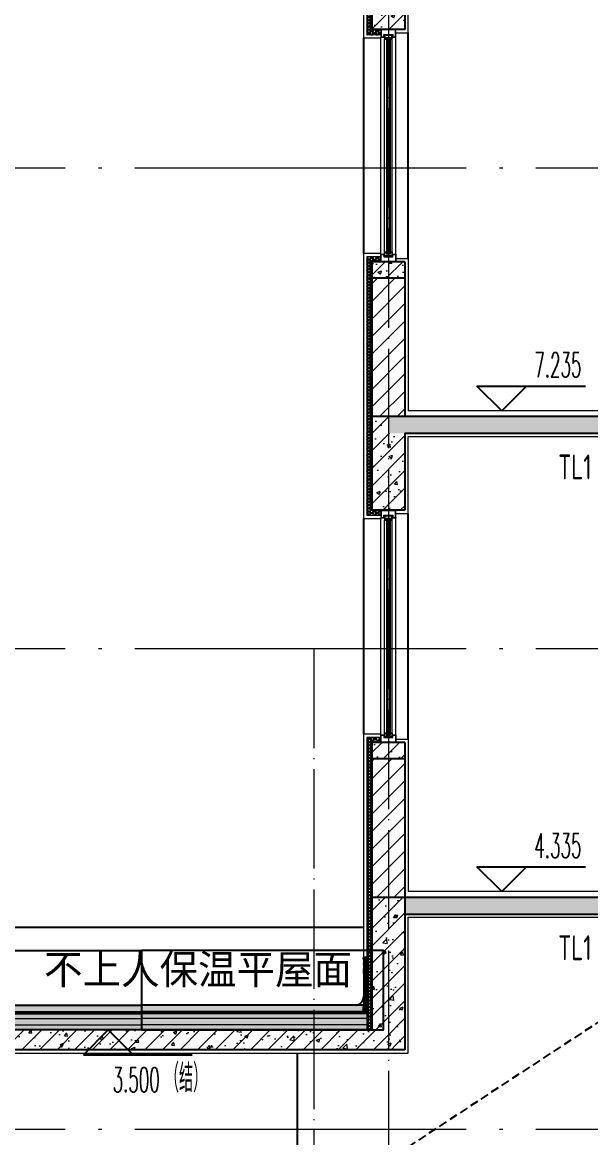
# Model space of a CAD drawing. Extents: x 826826 to 1642106, y -156213 to 399140.
# Drawn here: x 1560501 to 1563931, y 339556 to 346285 of the extents above; entities that cross this region are included whole.
import ezdxf
from ezdxf.enums import TextEntityAlignment as Align
from ezdxf.xclip import XClip

# ---------------------------------------------------------------- set-up
doc = ezdxf.new("R2010")
doc.units = 0
doc.header["$LTSCALE"] = 1000
doc.header["$XCLIPFRAME"] = 2
for name, pattern in [('DASH', [0.35, 0.25, -0.1]), ('DOTE', [2.42, 2, -0.2, 0.02, -0.2]), ('HIDDEN', [0.375, 0.25, -0.125])]:
    doc.linetypes.add(name, pattern=pattern)
doc.layers.get('0').update_dxf_attribs({"linetype": 'CONTINUOUS'})
for name, color, linetype in [('3-屋面构造层', 157, 'CONTINUOUS'), ('DIM_ELEV', 3, 'CONTINUOUS'), ('PUB_TEXT', 2, 'CONTINUOUS'), ('SURFACE', 6, 'CONTINUOUS'), ('TEXT', 2, 'CONTINUOUS'), ('WALL', 5, 'CONTINUOUS'), ('审核', 1, 'CONTINUOUS'), ('看线', 251, 'CONTINUOUS'), ('立面-看线', 251, 'CONTINUOUS')]:
    doc.layers.add(name, color=color, linetype=linetype)
for name, color, linetype, lineweight in [('DOTE', 251, 'DOTE', 9), ('PUB_HATCH', 8, 'CONTINUOUS', 9), ('S_WINDOW', 144, 'CONTINUOUS', 15), ('内粉刷', 37, 'CONTINUOUS', 9), ('细细', 250, 'CONTINUOUS', 0)]:
    doc.layers.add(name, color=color, linetype=linetype, lineweight=lineweight)
doc.styles.add('_TCH_DIM', font='SIMPLEX.shx', dxfattribs={"width": 0.7, "bigfont": 'GBCBIG.shx'})
doc.styles.add('TSSD_REIN', font='tssdeng.shx', dxfattribs={"width": 0.7, "height": 300, "bigfont": 'tssdchn.shx'})
pattern_1 = [(315, (-218910.2607, -140541.0897), (-1.767766953, -1.767766953), []), (315, (-218909.0822, -140541.0897), (-1.767766953, -1.767766953), [])]
pattern_2 = [(315, (-218910.2607, -141979.3279), (-1.767766953, -1.767766953), []), (315, (-218909.0822, -141979.3279), (-1.767766953, -1.767766953), [])]
pattern_3 = [(45, (0, 0), (-53.0330086, 53.0330086), []), (50, (0, 0), (215.178055, -18.82564), [22.5, -247.5]), (355, (0, 0), (-41.6254, 225.65764), [18, -198]), (100.4514, (17.93, -1.57), (173.552815, 206.831863), [19.122057, -210.342634]), (46.1842, (0, 60), (320.172315, -49.655704), [33.75, -371.25]), (96.6356, (26.68, 55.86), (280.39881, 292.23536), [28.68309, -315.5139]), (351.1842, (0, 60), (280.39858, 292.23558), [27, -297]), (21, (30, 45), (179.072116, -120.785667), [22.5, -247.5]), (326, (30, 45), (72.9946, 217.545014), [18, -198]), (71.4514, (44.92, 34.93), (252.06679, 96.75915), [19.122057, -210.342634]), (37.5, (0, 0), (3.6479566, 99.868156), [0, -195.6, 0, -201, 0, -198.75]), (7.5, (0, 0), (78.920861, 118.323514), [0, -114.6, 0, -191.1, 0, -75.75]), (327.5, (-66.9, 0), (160.146731, -6.7664615), [0, -75, 0, -234, 0, -310.5]), (317.5, (-96.9, 0), (174.95585, 30.031495), [0, -97.5, 0, -155.4, 0, -220.5])]
pattern_4 = [(45, (604796.58, 429134.24), (-53.0330086, 53.0330086), []), (50, (604796.58, 429134.24), (215.178055, -18.82564), [22.5, -247.5]), (355, (604796.58, 429134.24), (-41.6254, 225.65764), [18, -198]), (100.4514, (604814.52, 429132.67), (173.552815, 206.831863), [19.122057, -210.342634]), (46.1842, (604796.58, 429194.24), (320.172315, -49.655704), [33.75, -371.25]), (96.6356, (604823.26, 429190.1), (280.39881, 292.23536), [28.68309, -315.5139]), (351.1842, (604796.6, 429194.24), (280.39858, 292.23558), [27, -297]), (21, (604826.58, 429179.24), (179.072116, -120.785667), [22.5, -247.5]), (326, (604826.58, 429179.24), (72.9946, 217.545014), [18, -198]), (71.4514, (604841.5, 429169.18), (252.06679, 96.75915), [19.122057, -210.342634]), (37.5, (604796.58, 429134.24), (3.6479566, 99.868156), [0, -195.6, 0, -201, 0, -198.75]), (7.5, (604796.58, 429134.24), (78.920861, 118.323514), [0, -114.6, 0, -191.1, 0, -75.75]), (327.5, (604729.68, 429134.24), (160.146731, -6.7664615), [0, -75, 0, -234, 0, -310.5]), (317.5, (604699.68, 429134.24), (174.95585, 30.031495), [0, -97.5, 0, -155.4, 0, -220.5])]

# ---------------------------------------------------------------- blocks, each defined once
blk = doc.blocks.new('zrszerf')
at = {"layer": '细细'}
h = blk.add_hatch(dxfattribs=at)
h.set_pattern_fill('金属', color=256, style=0)
h.set_pattern_definition(pattern_1)
h.paths.add_polyline_path([(257694.9, 608543.3), (257714.9, 608543.3), (257714.9, 608556.8), (257764.9, 608556.8), (257764.9, 608543.3), (257784.9, 608543.3), (257784.9, 608588.3), (257694.9, 608588.3)])
h.paths.add_polyline_path([(257712.9, 608558.8), (257712.9, 608545.3), (257696.9, 608545.3), (257696.9, 608586.3), (257782.9, 608586.3), (257782.9, 608545.3), (257766.9, 608545.3), (257766.9, 608558.8)], flags=16)
h = blk.add_hatch(dxfattribs=at)
h.set_pattern_fill('金属', color=256, style=0)
h.set_pattern_definition(pattern_1)
h.paths.add_polyline_path([(257762.4, 608554.8), (257762.4, 608529.8), (257750.4, 608529.8), (257750.4, 608539.8), (257729.4, 608539.8), (257729.4, 608529.8), (257717.4, 608529.8), (257717.4, 608554.8)])
h.paths.add_polyline_path([(257719.4, 608552.8), (257719.4, 608531.8), (257727.4, 608531.8), (257727.4, 608541.8), (257752.4, 608541.8), (257752.4, 608531.8), (257760.4, 608531.8), (257760.4, 608552.8)], flags=16)
h = blk.add_hatch(color=256, dxfattribs=at)
edge = h.paths.add_edge_path()
edge.add_line((257735.4, 608539.8), (257735.4, 608527.8))
edge.add_arc((257739.9, 608519.5), 9.44, 61.51755, 118.48245, ccw=False)
edge.add_line((257744.4, 608527.8), (257744.4, 608539.8))
edge.add_arc((257739.9, 608548.1), 9.44, 241.51755, 298.48245, ccw=False)
h = blk.add_hatch(dxfattribs=at)
h.set_pattern_fill('金属', color=256, style=0)
h.set_pattern_definition(pattern_2)
h.paths.add_polyline_path([(257694.9, 607233.3), (257714.9, 607233.3), (257714.9, 607219.8), (257764.9, 607219.8), (257764.9, 607233.3), (257784.9, 607233.3), (257784.9, 607188.3), (257694.9, 607188.3)])
h.paths.add_polyline_path([(257712.9, 607217.8), (257712.9, 607231.3), (257696.9, 607231.3), (257696.9, 607190.3), (257782.9, 607190.3), (257782.9, 607231.3), (257766.9, 607231.3), (257766.9, 607217.8)], flags=16)
h = blk.add_hatch(dxfattribs=at)
h.set_pattern_fill('金属', color=256, style=0)
h.set_pattern_definition(pattern_2)
h.paths.add_polyline_path([(257762.4, 607221.8), (257762.4, 607246.8), (257750.4, 607246.8), (257750.4, 607236.8), (257729.4, 607236.8), (257729.4, 607246.8), (257717.4, 607246.8), (257717.4, 607221.8)])
h.paths.add_polyline_path([(257719.4, 607223.8), (257719.4, 607244.8), (257727.4, 607244.8), (257727.4, 607234.8), (257752.4, 607234.8), (257752.4, 607244.8), (257760.4, 607244.8), (257760.4, 607223.8)], flags=16)
h = blk.add_hatch(color=256, dxfattribs=at)
edge = h.paths.add_edge_path()
edge.add_line((257735.4, 607236.8), (257735.4, 607248.8))
edge.add_arc((257739.9, 607257.1), 9.44, 241.51755, 298.48245)
edge.add_line((257744.4, 607248.8), (257744.4, 607236.8))
edge.add_arc((257739.9, 607228.5), 9.44, 61.51755, 118.48245)
at = {"layer": 'S_WINDOW'}
for p, q in [((257694.9, 607233.3), (257694.9, 608543.3)), ((257784.9, 607233.3), (257784.9, 608543.3)), ((257717.4, 607246.8), (257717.4, 608529.8)), ((257762.4, 607246.8), (257762.4, 608529.8))]:
    blk.add_line(p, q, dxfattribs=at)
for points in [[(257784.9, 608588.3), (257784.9, 608543.3), (257764.9, 608543.3), (257764.9, 608556.8), (257714.9, 608556.8), (257714.9, 608543.3), (257694.9, 608543.3), (257694.9, 608588.3)], [(257782.9, 608586.3), (257782.9, 608545.3), (257766.9, 608545.3), (257766.9, 608558.8), (257712.9, 608558.8), (257712.9, 608545.3), (257696.9, 608545.3), (257696.9, 608586.3)], [(257762.4, 608554.8), (257762.4, 608529.8), (257750.4, 608529.8), (257750.4, 608539.8), (257729.4, 608539.8), (257729.4, 608529.8), (257717.4, 608529.8), (257717.4, 608554.8)], [(257760.4, 608552.8), (257760.4, 608531.8), (257752.4, 608531.8), (257752.4, 608541.8), (257727.4, 608541.8), (257727.4, 608531.8), (257719.4, 608531.8), (257719.4, 608552.8)], [(257784.9, 607188.3), (257784.9, 607233.3), (257764.9, 607233.3), (257764.9, 607219.8), (257714.9, 607219.8), (257714.9, 607233.3), (257694.9, 607233.3), (257694.9, 607188.3)], [(257782.9, 607190.3), (257782.9, 607231.3), (257766.9, 607231.3), (257766.9, 607217.8), (257712.9, 607217.8), (257712.9, 607231.3), (257696.9, 607231.3), (257696.9, 607190.3)], [(257762.4, 607221.8), (257762.4, 607246.8), (257750.4, 607246.8), (257750.4, 607236.8), (257729.4, 607236.8), (257729.4, 607246.8), (257717.4, 607246.8), (257717.4, 607221.8)], [(257760.4, 607223.8), (257760.4, 607244.8), (257752.4, 607244.8), (257752.4, 607234.8), (257727.4, 607234.8), (257727.4, 607244.8), (257719.4, 607244.8), (257719.4, 607223.8)]]:
    blk.add_lwpolyline(points, close=True, dxfattribs=at)
at = {"layer": '细细'}
for points in [[(257735.4, 608539.8), (257735.4, 608527.8, -0.253805), (257744.4, 608527.8), (257744.4, 608539.8, -0.253805)], [(257735.4, 607236.8), (257735.4, 607248.8, 0.253805), (257744.4, 607248.8), (257744.4, 607236.8, 0.253805)]]:
    blk.add_lwpolyline(points, format="xyb", close=True, dxfattribs=at)
for points in [[(257735.4, 607248.8), (257735.4, 608539.8)], [(257744.4, 607248.8), (257744.4, 608539.8)], [(257729.4, 608529.8), (257729.4, 607246.8)], [(257750.4, 608529.8), (257750.4, 607246.8)]]:
    blk.add_lwpolyline(points, dxfattribs=at)
blk = doc.blocks.new('FGHFG4334GDFGDFFGGGGGGDFG4G')
at = {"layer": 'SURFACE', "const_width": 2.25}
for points in [[(46.5, 0), (0, 0)], [(46.5, -27.6), (0, -27.6)]]:
    blk.add_lwpolyline(points, dxfattribs=at)
at = {"layer": 'SURFACE', "const_width": 1.5}
blk.add_lwpolyline([(46.5, 17.2, -1), (46.5, 5.2), (46.5, -6.8, -1), (46.5, -18.8), (46.5, -36.8), (52.5, -48), (52.5, -72.8)], format="xyb", dxfattribs=at)
blk = doc.blocks.new('FGDGDGD')
at = {"layer": '3-屋面构造层'}
h = blk.add_hatch(dxfattribs=at)
h.set_pattern_fill('隔热材料01', color=256, scale=7.692308, style=0)
h.set_pattern_definition([(270, (9.5186, 433.228), (3.846153863, -7e-16), [0.385980771, -3.460173092]), (270, (6.637, 433.228), (3.846153863, -7e-16), [0.385980771, -3.460173092]), (90, (8.5996, 430.618), (-3.846153863, 2e-16), [0.385980771, -3.460173092]), (90, (7.556, 430.618), (-3.846153863, 2e-16), [0.385980771, -3.460173092]), (180, (10.002, 430), (-5e-16, -3.846153863), [3.848019248, 0.001865385]), (135, (8.9282, 430.193), (2e-16, 3.846144175), [0.328307694, -5.110980792]), (116.56505, (12.5422, 430.4251), (8.6793e-06, 3.8461487416), [0.215769232, -8.384500037]), (116.56505, (8.696, 430.4251), (8.6793e-06, 3.8461487416), [0.215769232, -8.384500037]), (153.43495, (13.1603, 430), (-8.679e-06, 3.846148742), [0.431538463, -8.168730805]), (153.43495, (9.3142, 430), (-8.679e-06, 3.846148742), [0.431538463, -8.168730805]), (63.43495, (12.4457, 431.0041), (-8.6793e-06, 3.8461487416), [2.054923086, -6.545346183]), (63.43495, (8.5996, 431.0041), (-8.6793e-06, 3.8461487416), [2.054923086, -6.545346183]), (116.56505, (13.3647, 433.228), (8.6793e-06, 3.8461487416), [0.215769232, -8.384500037]), (116.56505, (9.5186, 433.228), (8.6793e-06, 3.8461487416), [0.215769232, -8.384500037]), (135, (9.422, 433.421), (2e-16, 3.846144175), [0.328307694, -5.110980792]), (153.43495, (13.036, 433.6532), (-8.679e-06, 3.846148742), [0.431538463, -8.168730805]), (153.43495, (9.19, 433.6532), (-8.679e-06, 3.846148742), [0.431538463, -8.168730805]), (45, (6.7336, 433.421), (2e-16, 3.846144175), [0.328307694, -5.110980792]), (63.43495, (10.4833, 433.228), (-8.6793e-06, 3.8461487416), [0.215769232, -8.384500037]), (63.43495, (6.6371, 433.228), (-8.6793e-06, 3.8461487416), [0.215769232, -8.384500037]), (26.56505, (10.812, 433.6532), (8.679e-06, 3.846148742), [0.431538463, -8.168730805]), (26.56505, (6.9658, 433.6532), (8.679e-06, 3.846148742), [0.431538463, -8.168730805]), (116.56505, (11.4023, 431.0041), (8.6793e-06, 3.8461487416), [2.054923086, -6.545346183]), (116.56505, (7.5561, 431.0041), (8.6793e-06, 3.8461487416), [2.054923086, -6.545346183]), (45, (7.2275, 430.193), (2e-16, 3.846144175), [0.328307694, -5.110980792]), (63.43495, (11.3058, 430.4251), (-8.6793e-06, 3.8461487416), [0.215769232, -8.384500037]), (63.43495, (7.4596, 430.4251), (-8.6793e-06, 3.8461487416), [0.215769232, -8.384500037]), (26.56505, (10.6877, 430), (8.679e-06, 3.846148742), [0.431538463, -8.168730805]), (26.56505, (6.8415, 430), (8.679e-06, 3.846148742), [0.431538463, -8.168730805])])
edge = h.paths.add_edge_path()
edge.add_arc((682180.8, 585366.2), 9.23, 450, 540, ccw=False)
edge.add_line((682180.8, 585375.4), (682191.6, 585375.4))
edge.add_line((682191.6, 585375.4), (682191.6, 585366.2))
edge.add_line((682191.6, 585366.2), (682171.6, 585366.2))
h = blk.add_hatch(dxfattribs=at)
h.set_pattern_fill('混凝土', color=256, scale=5, angle=-1.14576, style=0)
h.set_pattern_definition([(48.854237, (-82751.966, -43707.863), (35.7930991, -3.8540962), [3.75, -41.25]), (353.854237, (-82751.966, -43707.863), (-6.1841378, 37.7408106), [3, -33]), (99.305637, (-82748.983, -43708.185), (29.6089874, 33.886691), [3.1870095, -35.0571056]), (45.038437, (-82751.766, -43697.865), (53.1858973, -9.3413237), [5.625, -61.875]), (95.489837, (-82747.334, -43698.644), (47.6977146, 47.7616795), [4.7805144, -52.58565]), (350.038437, (-82751.766, -43697.865), (47.6976773, 47.7617167), [4.5, -49.5]), (19.854237, (-82746.817, -43700.465), (29.4368469, -20.7237073), [3.75, -41.25]), (324.854237, (-82746.817, -43700.465), (12.8883392, 36.0069862), [3, -33]), (70.305637, (-82744.364, -43702.192), (42.3251977, 15.2832459), [3.1870095, -35.0571056]), (36.3542372, (-82751.966, -43707.863), (0.9406985, 16.62920733), [0, -32.6, 0, -33.5, 0, -33.125]), (6.3542372, (-82751.966, -43707.863), (13.54517982, 19.45362572), [0, -19.1, 0, -31.85, 0, -12.625]), (326.3542372, (-82763.114, -43707.64), (26.66323482, -1.66123381), [0, -12.5, 0, -39, 0, -51.75]), (316.3542372, (-82768.113, -43707.54), (29.2535633, 4.4211788), [0, -16.25, 0, -25.9, 0, -36.75])])
h.paths.add_polyline_path([(674875.1, 585046.2), (674875.1, 585086.2), (682171.6, 585086.2), (682171.6, 585046.2)])
h = blk.add_hatch(dxfattribs=at)
h.set_pattern_fill('隔热材料03', color=256, scale=12.5, style=0)
h.set_pattern_definition([(113.578, (-500407.8114, 374696.8656), (-0.0086926214, 6.2699620763), [1.075, -0.5693125, 2.8375, -0.5693125, 1.075, -0.6825]), (66.42, (-500406.1744, 374696.8656), (2.727787851, 6.0425e-05), [1.075, -0.5693125, 2.840375, -0.5693125, 1.075, -0.6825]), (180, (-500406.1744, 374696.8656), (0, 6.25), [1.636625, -1.0910625]), (180, (-500407.538, 374702.4906), (0, 6.25), [1.636625, -1.0910625]), (90, (-500405.7427, 374697.8548), (2.72775, 2e-16), [0.52175, -5.72825]), (90, (-500407.1066, 374700.9798), (2.72775, 2e-16), [0.52175, -5.72825]), (90, (-500408.2427, 374697.8548), (2.72775, 2e-16), [0.52175, -5.72825]), (90, (-500409.6066, 374700.9798), (2.72775, 2e-16), [0.52175, -5.72825])])
edge = h.paths.add_edge_path()
edge.add_line((682177.8, 585086.2), (682177.8, 585050.2))
edge.add_arc((682171.6, 585050.2), 6.25, 270, 360, ccw=False)
edge.add_line((682171.6, 585044), (682171.6, 585086.2))
edge.add_line((682171.6, 585086.2), (682177.8, 585086.2))
h = blk.add_hatch(dxfattribs=at)
h.set_pattern_fill('焦渣矿渣', color=256, scale=4, angle=-1.14576, style=0)
h.set_pattern_definition([(358.8542372, (-82751.966, -43697.863), (8.27546507, 13.69326162), [1.6, -14.4]), (298.8542372, (-82751.966, -43697.863), (15.99644496, -0.32013217), [1.6, -14.4]), (238.8542372, (-82750.366, -43697.895), (7.72097989, -14.0133938), [1.6, -14.4]), (268.8542372, (-82745.567, -43697.991), (15.83683295, -8.3183365), [2.4, -11.456]), (268.8542372, (-82743.967, -43698.023), (15.83683295, -8.3183365), [2.4, -11.456]), (268.8542372, (-82742.368, -43698.055), (15.83683295, -8.3183365), [2.4, -11.456])])
h.paths.add_polyline_path([(674875.1, 585006.2), (674875.1, 585036.2), (682191.6, 585036.2), (682191.6, 585006.2)])
h = blk.add_hatch(dxfattribs=at)
h.set_pattern_fill('加气混凝土', color=256, scale=5, style=0)
h.set_pattern_definition([(0, (-82734.266, -43726.163), (30, 60), [0, -60]), (0, (-82769.366, -43734.263), (30, 60), [0, -60]), (0, (-82749.866, -43734.863), (30, 60), [0, -60]), (0, (-82728.566, -43717.163), (30, 60), [0, -60]), (0, (-82753.466, -43737.863), (30, 60), [0, -60]), (0, (-82722.566, -43679.363), (30, 60), [0, -60]), (0, (-82740.866, -43684.163), (30, 60), [0, -60]), (0, (-82731.266, -43691.663), (30, 60), [0, -60]), (0, (-82780.166, -43692.863), (30, 60), [0, -60]), (0, (-82750.766, -43695.563), (30, 60), [0, -60]), (0, (-82762.166, -43710.863), (30, 60), [0, -60]), (0, (-82761.566, -43733.363), (30, 60), [0, -60]), (0, (-82739.066, -43735.763), (30, 60), [0, -60]), (0, (-82722.566, -43709.363), (30, 60), [0, -60]), (0, (-82778.666, -43718.663), (30, 60), [0, -60]), (0, (-82773.566, -43708.463), (30, 60), [0, -60]), (0, (-82750.166, -43712.663), (30, 60), [0, -60]), (0, (-82758.566, -43721.363), (30, 60), [0, -60]), (0, (-82763.366, -43701.563), (30, 60), [0, -60]), (0, (-82755.866, -43679.063), (30, 60), [0, -60]), (0, (-82776.266, -43731.263), (30, 60), [0, -60]), (0, (-82743.266, -43691.363), (30, 60), [0, -60]), (0, (-82771.166, -43690.463), (30, 60), [0, -60]), (0, (-82775.966, -43682.663), (30, 60), [0, -60]), (130.601294, (-82726.2516, -43698.149), (-149.999998343, 180.000000787), [2.6341554, -1103.7111]), (18.4349488, (-82730.537, -43697.006), (149.99999945, 59.99999956), [2.710524, -376.76279]), (90, (-82730.537, -43699.578), (30, 60), [2.5714284, -117.428565]), (161.565051, (-82727.966, -43700.435), (-150.000000755, 59.99999553), [2.710524, -376.76279]), (53.1301023, (-82727.966, -43700.435), (30.00000006, 59.99999997), [2.857143, -297.14285]), (135, (-82725.68, -43731.006), (-30.00000363, 59.99999594), [2.424366, -167.28126]), (45, (-82729.109, -43731.006), (29.9999998, 59.99999976), [2.424366, -167.28126]), (135, (-82727.394, -43732.72), (-30.00000363, 59.99999594), [2.424366, -167.28126]), (45, (-82727.394, -43732.72), (29.9999998, 59.99999976), [2.424366, -167.28126]), (116.565051, (-82754.537, -43690.72), (-5.2e-06, 119.9999967), [3.1943826, -63.88765]), (180, (-82755.966, -43687.863), (-30, 60), [3.4285716, -56.571425]), (63.434949, (-82760.823, -43690.72), (3e-07, 119.9999994), [3.1943826, -63.88765]), (116.565051, (-82759.394, -43693.58), (-5.2e-06, 119.9999967), [3.1943826, -63.88765]), (0, (-82759.394, -43693.58), (30, 60), [3.4285716, -56.571425]), (63.434949, (-82755.966, -43693.58), (3e-07, 119.9999994), [3.1943826, -63.88765]), (107.102728, (-82731.9658, -43711.0063), (-89.999996559, 300.000000484), [3.8861346, -1628.29025]), (143.972626, (-82733.1087, -43707.292), (-569.999992774, 419.999999525), [3.8861346, -812.202]), (180, (-82736.25, -43705.006), (-30, 60), [3.7142856, -56.28571]), (36.0273733, (-82743.1087, -43707.292), (569.999995788, 419.999995472), [3.8861346, -812.202]), (71.5650511, (-82744.252, -43710.721), (90.00000046, 299.99999948), [3.6140316, -375.85928]), (107.102728, (-82743.1087, -43714.4348), (-89.999996559, 300.000000484), [3.8861346, -1628.29025]), (143.972626, (-82739.966, -43716.7206), (-569.999992774, 419.999999525), [3.8861346, -812.202]), (0, (-82739.966, -43716.72), (30, 60), [3.7142856, -56.28571]), (36.0273733, (-82736.2516, -43716.7206), (569.999995788, 419.999995472), [3.8861346, -812.202]), (71.5650511, (-82733.109, -43714.435), (90.00000046, 299.99999948), [3.6140316, -375.85928]), (150.255118, (-82731.3944, -43683.006), (-90.000000213, 59.999999257), [2.303502, -481.43196]), (90, (-82733.394, -43684.15), (30, 60), [2.2857144, -117.714275]), (29.7448813, (-82733.3944, -43684.149), (90.000000053, 59.99999972), [2.303502, -481.43196]), (116.565051, (-82745.394, -43725.58), (-5.2e-06, 119.9999967), [3.1943826, -63.88765]), (168.690067, (-82746.823, -43722.7206), (-270.0000002, 59.999998494), [2.9137254, -608.96855]), (41.1859251, (-82751.9658, -43724.149), (749.999995456, 659.999994229), [3.0371844, -1272.5802]), (90, (-82751.966, -43727.006), (30, 60), [2.857143, -117.14285]), (138.814074, (-82749.68, -43729.0063), (-749.999986669, 660.000004204), [3.0371844, -1272.5802]), (16.6992442, (-82749.68, -43729.0063), (989.999992552, 299.999996858), [2.982945, -1249.85375]), (60.9453959, (-82746.823, -43728.149), (29.99999992, 59.999999469), [2.9416086, -1232.53395]), (109.983106, (-82770.5373, -43700.4348), (-150.000000565, 419.9999988885), [3.3442002, -1401.21975]), (155.556045, (-82771.68, -43697.292), (-390.0000014866, 179.99999626), [3.4522986, -1446.51315]), (24.4439547, (-82777.9658, -43697.292), (390.0000001945, 179.999999134), [3.4522986, -1446.51315]), (70.0168934, (-82779.1087, -43700.4348), (150.000000452, 419.999998958), [3.3442002, -1401.21975]), (109.983106, (-82777.9658, -43703.5777), (-150.000000565, 419.9999988885), [3.3442002, -1401.21975]), (160.016893, (-82774.823, -43704.7206), (-150.000000088, 59.999997267), [3.3442002, -698.93775]), (19.9831065, (-82774.823, -43704.7206), (149.999999176, 59.999999905), [3.3442002, -698.93775]), (70.0168934, (-82771.68, -43703.5777), (150.000000452, 419.999998958), [3.3442002, -1401.21975]), (122.005383, (-82748.2516, -43705.8634), (-30.000004026, 59.999996937), [2.6954232, -563.3434]), (18.4349488, (-82752.252, -43704.435), (149.99999945, 59.99999956), [2.710524, -376.76279]), (90, (-82752.252, -43707.006), (30, 60), [2.5714284, -117.428565]), (161.565051, (-82749.68, -43707.863), (-150.000000755, 59.99999553), [2.710524, -376.76279]), (54.4623222, (-82749.68, -43707.8634), (209.999999696, 299.99999955), [2.457807, -1029.82115]), (116.565051, (-82765.68, -43720.435), (-5.2e-06, 119.9999967), [3.1943826, -63.88765]), (180, (-82767.11, -43717.58), (-30, 60), [3.142857, -56.85714]), (59.0362434, (-82771.966, -43720.435), (30.000000098, 59.99999971), [3.3319728, -696.3822]), (120.963756, (-82770.2516, -43723.292), (-30.0000041, 59.999997245), [3.3319728, -696.3822]), (0, (-82770.25, -43723.29), (30, 60), [3.142857, -56.85714]), (63.434949, (-82767.11, -43723.29), (3e-07, 119.9999994), [3.1943826, -63.88765])])
h.paths.add_polyline_path([(682191.6, 584936.2), (674875.1, 584936.2), (674875.1, 584966.2), (682191.6, 584966.2)])
at = {"layer": '立面-看线'}
h = blk.add_hatch(dxfattribs=at)
h.set_pattern_fill('HONEY', color=256, scale=7)
h.set_pattern_definition([(0, (-799653.24, -415240.13), (16.66875, 9.623705), [11.1125, -22.225]), (120, (-799653.24, -415240.13), (-16.66874801, 9.62370845), [11.1125, -22.225]), (60, (-799653.24, -415240.13), (1.99e-06, 19.24741345), [-22.225, 11.1125])])
h.paths.add_polyline_path([(682191.6, 584966.2), (674875.1, 584966.2), (674875.1, 585006.2), (682191.6, 585006.2)])
at = {"layer": '3-屋面构造层'}
for p, q in [((682177.8, 585086.2), (674875.1, 585086.2)), ((682171.6, 585086.2), (682171.6, 585044)), ((682171.6, 585046.2), (674875.1, 585046.2)), ((682191.6, 585036.2), (674875.1, 585036.2))]:
    blk.add_line(p, q, dxfattribs=at)
at = {"layer": '3-屋面构造层', "color": 251, "linetype": 'DASH', "ltscale": 0.05, "const_width": 2.5}
for points in [[(682056.6, 585042.7), (682171.6, 585042.7, 0.414214), (682179.1, 585050.2), (682179.1, 585366.2)], [(682056.6, 585039), (682171.6, 585039, 0.414214), (682182.8, 585050.2), (682182.8, 585366.2)]]:
    blk.add_lwpolyline(points, format="xyb", dxfattribs=at)
at = {"layer": '3-屋面构造层', "color": 251}
for points in [[(682056.6, 585041.5), (682171.6, 585041.5, 0.414214), (682180.3, 585050.2), (682180.3, 585366.2)], [(682056.6, 585044), (682171.6, 585044, 0.414214), (682177.8, 585050.2), (682177.8, 585366.2)], [(682056.6, 585040.2), (682171.6, 585040.2, 0.414214), (682181.6, 585050.2), (682181.6, 585366.2), (682184.1, 585366.2), (682184.1, 585050.2, -0.414214), (682171.6, 585037.7), (682056.6, 585037.7)]]:
    blk.add_lwpolyline(points, format="xyb", dxfattribs=at)
at = {"layer": '3-屋面构造层', "ltscale": 0.8}
blk.add_lwpolyline([(682171.6, 585366.2, -0.414214), (682180.8, 585375.4), (682191.6, 585375.4), (682191.6, 585366.2), (682171.6, 585366.2)], format="xyb", dxfattribs=at)
at = {"layer": '3-屋面构造层', "color": 251, "linetype": 'DASH', "ltscale": 0.05, "const_width": 2.5}
for points in [[(682042.7, 585039), (674875.1, 585039)], [(682056.6, 585042.7), (682042.7, 585039)]]:
    blk.add_lwpolyline(points, dxfattribs=at)
at = {"layer": '3-屋面构造层', "color": 251}
for points in [[(682042.7, 585040.2), (674875.1, 585040.2)], [(674875.1, 585037.7), (682042.7, 585037.7)], [(682056, 585043.8), (682042.1, 585040.1)], [(682043.2, 585037.9), (682057.1, 585041.6)]]:
    blk.add_lwpolyline(points, dxfattribs=at)
at = {"layer": '3-屋面构造层'}
blk.add_arc((682121.6, 585136.2), 50, 270, 360, dxfattribs=at)
at = {"layer": 'PUB_HATCH', "color": 215}
for p, q in [((682191.6, 585006.2), (674875.1, 585006.2)), ((682191.6, 584966.2), (674875.1, 584966.2))]:
    blk.add_line(p, q, dxfattribs=at)
at = {"layer": '3-屋面构造层', "color": 1, "xscale": -1}
blk.add_blockref('FGHFG4334GDFGDFFGGGGGGDFG4G', (682218.1, 585349), dxfattribs=at)
blk = doc.blocks.new('BFGBFBCBVFB')
at = {"layer": 'PUB_HATCH'}
h = blk.add_hatch(dxfattribs=at)
h.set_pattern_fill('钢筋混凝土', color=256, scale=30, style=0)
h.set_pattern_definition(pattern_3)
h.paths.add_polyline_path([(888522.3, 25515), (888522.3, 25415), (888722.3, 25415), (888722.3, 25515)])
h = blk.add_hatch(dxfattribs=at)
h.set_pattern_fill('普通砖', color=256, scale=30, style=0)
h.set_pattern_definition([(45, (0, 53.85), (-53.03303, 53.03303), [])])
h.paths.add_polyline_path([(888722.4, 25415), (888522.4, 25415), (888522.4, 24580), (888722.4, 24580)])
h = blk.add_hatch(dxfattribs=at)
h.set_pattern_fill('钢筋混凝土', color=256, scale=30, style=0)
h.set_pattern_definition(pattern_3)
h.paths.add_polyline_path([(888722.3, 24480), (888622.3, 24480), (888622.3, 24580), (888522.3, 24580), (888522.3, 24015), (888722.3, 24015)])
h = blk.add_hatch(dxfattribs=at)
h.set_pattern_fill('钢筋混凝土', color=256, scale=30, style=0)
h.set_pattern_definition(pattern_3)
h.paths.add_polyline_path([(888622.3, 24580), (888622.3, 24480), (889952.4, 24480), (889952.4, 24180), (890152.4, 24180), (890152.4, 24301.2), (892203.9, 23030), (892572.4, 23030), (892572.4, 22730), (892772.4, 22730), (892772.4, 23030), (894172.3, 23030), (894172.3, 23130), (892232.4, 23130), (892232.4, 23291.1), (891972.4, 23291.1), (891972.4, 23452.2), (891712.4, 23452.2), (891712.4, 23613.3), (891452.4, 23613.3), (891452.4, 23774.4), (891192.4, 23774.4), (891192.4, 23935.5), (890932.4, 23935.5), (890932.4, 24096.6), (890672.4, 24096.6), (890672.4, 24257.8), (890412.4, 24257.8), (890412.4, 24418.9), (890152.4, 24418.9), (890152.4, 24580)])
at = {"layer": '立面-看线'}
h = blk.add_hatch(dxfattribs=at)
h.set_pattern_fill('HONEY', color=256, scale=7)
h.set_pattern_definition([(0, (77469.076, -360831.97), (16.66875, 9.623705), [11.1125, -22.225]), (120, (77469.076, -360831.97), (-16.66874801, 9.62370845), [11.1125, -22.225]), (60, (77469.076, -360831.97), (1.99e-06, 19.24741345), [-22.225, 11.1125])])
h.paths.add_polyline_path([(888492.3, 24615), (888522.3, 24615), (888522.3, 25515), (888577.3, 25515), (888577.3, 25545), (888492.3, 25545)])
h = blk.add_hatch(dxfattribs=at)
h.set_pattern_fill('HONEY', color=256, scale=7)
h.set_pattern_definition([(0, (77469.098, -360831.968), (16.66875, 9.623705), [11.1125, -22.225]), (120, (77469.098, -360831.968), (-16.66874801, 9.62370845), [11.1125, -22.225]), (60, (77469.098, -360831.968), (1.99e-06, 19.24741345), [-22.225, 11.1125])])
h.paths.add_polyline_path([(888492.3, 24615), (888522.3, 24615), (888522.3, 24015), (888577.3, 24015), (888577.3, 23985), (888492.3, 23985)])
at = {"layer": 'PUB_HATCH', "color": 215}
blk.add_lwpolyline([(888577.3, 25545), (888492.3, 25545), (888492.3, 23985), (888577.3, 23985)], dxfattribs=at)
at = {"layer": 'WALL'}
for p, q in [((888522.3, 25515), (888522.3, 25415)), ((888722.3, 25515), (888522.3, 25515)), ((888722.3, 25515), (888722.3, 25415)), ((888722.3, 25415), (888522.3, 25415)), ((888522.4, 25415), (888522.4, 24580)), ((888722.3, 25415), (888722.4, 25415)), ((888722.4, 25415), (888722.4, 24580)), ((888522.3, 24580), (888522.3, 24015)), ((888622.3, 24580), (888522.3, 24580)), ((888622.3, 24580), (888522.4, 24580)), ((890152.4, 24580), (888622.3, 24580)), ((888722.3, 24480), (888722.3, 24015)), ((888722.3, 24480), (889952.4, 24480)), ((888722.3, 24015), (888522.3, 24015))]:
    blk.add_line(p, q, dxfattribs=at)
at = {"layer": '内粉刷'}
for p, q in [((890152.4, 24615), (888742.3, 24615)), ((888742.3, 24460), (889932.4, 24460))]:
    blk.add_line(p, q, dxfattribs=at)
for points in [[(888577.3, 25565), (888472.3, 25565), (888472.3, 23965), (888577.3, 23965)], [(888667.3, 25535), (888742.3, 25535), (888742.3, 24615)], [(888667.3, 23995), (888742.3, 23995), (888742.3, 24460)]]:
    blk.add_lwpolyline(points, dxfattribs=at)
at = {"layer": '看线'}
for p, q in [((888472.3, 26865), (888472.3, 25565)), ((888742.3, 25535), (888742.3, 26895))]:
    blk.add_line(p, q, dxfattribs=at)
at = {"xscale": -1}
blk.add_blockref('zrszerf', (1146362.2, -581673.3), dxfattribs=at)
blk = doc.blocks.new('A$C0DDB073D')
at = {"layer": 'PUB_HATCH'}
h = blk.add_hatch(dxfattribs=at)
h.set_pattern_fill('钢筋混凝土', color=256, scale=30, style=0)
h.set_pattern_definition(pattern_3)
h.paths.add_polyline_path([(199.9, 0), (199.9, -100), (1430, -100), (1430, -400), (1630, -400), (1630, -278.8), (3681.5, -1550), (4050, -1550), (4050, -1850), (4250, -1850), (4250, -1550), (5649.9, -1550), (5649.9, -1450), (3710, -1450), (3710, -1288.9), (3450, -1288.9), (3450, -1127.8), (3190, -1127.8), (3190, -966.7), (2930, -966.7), (2930, -805.6), (2670, -805.6), (2670, -644.5), (2410, -644.5), (2410, -483.3), (2150, -483.3), (2150, -322.2), (1890, -322.2), (1890, -161.1), (1630, -161.1), (1630, 0)])
at = {"layer": 'WALL'}
for p, q in [((199.9, 0), (199.9, -100)), ((1630, 0), (199.9, 0)), ((1630, -161.1), (1630, 0)), ((199.9, -100), (1430, -100)), ((1430, -100), (1430, -400)), ((1890, -161.1), (1630, -161.1)), ((1890, -322.2), (1890, -161.1)), ((1630, -400), (1630, -278.8)), ((1630, -278.8), (3681.5, -1550)), ((2150, -322.2), (1890, -322.2)), ((2150, -483.3), (2150, -322.2)), ((1430, -400), (1630, -400)), ((2410, -483.3), (2150, -483.3)), ((2410, -644.5), (2410, -483.3)), ((2670, -644.5), (2410, -644.5)), ((2670, -805.6), (2670, -644.5)), ((2930, -805.6), (2670, -805.6)), ((2930, -966.7), (2930, -805.6)), ((3190, -966.7), (2930, -966.7)), ((3190, -1127.8), (3190, -966.7)), ((3450, -1127.8), (3190, -1127.8)), ((3450, -1288.9), (3450, -1127.8)), ((3710, -1288.9), (3450, -1288.9)), ((3710, -1450), (3710, -1288.9)), ((5649.9, -1450), (3710, -1450)), ((5649.9, -1550), (5649.9, -1450)), ((3681.5, -1550), (4050, -1550)), ((4050, -1550), (4050, -1850)), ((4250, -1850), (4250, -1550)), ((4250, -1550), (5649.9, -1550)), ((4050, -1850), (4250, -1850))]:
    blk.add_line(p, q, dxfattribs=at)
at = {"layer": '内粉刷'}
for p, q in [((1630, 35), (219.9, 35)), ((219.9, -120), (1410, -120)), ((1410, -120), (1410, -420)), ((1650, -420), (1650, -314.7)), ((1410, -420), (1650, -420)), ((5630, -1415), (3710, -1415))]:
    blk.add_line(p, q, dxfattribs=at)
for points in [[(3710, -1415), (3710, -1253.9), (3450, -1253.9), (3450, -1092.8), (3190, -1092.8), (3190, -931.7), (2930, -931.7), (2930, -770.6), (2670, -770.6), (2670, -609.5), (2410, -609.5), (2410, -448.3), (2150, -448.3), (2150, -287.2), (1890, -287.2), (1890, -126.1), (1630, -126.1), (1630, 35)], [(5630, -1570), (4270, -1570), (4270, -1870), (4030, -1870), (4030, -1570), (3675.8, -1570), (1650, -314.7)]]:
    blk.add_lwpolyline(points, dxfattribs=at)
at = {"layer": '看线'}
blk.add_line((4270, -1415), (4270, 1030), dxfattribs=at)

msp = doc.modelspace()

# ---------------------------------------------------------------- hatches: boundary and pattern name
at = {"layer": 'PUB_HATCH'}
h = msp.add_hatch(dxfattribs=at)
h.set_pattern_fill('钢筋混凝土', color=256, scale=30, style=0)
h.set_pattern_definition(pattern_4)
h.paths.add_polyline_path([(1562609.87, 341940.84), (1562609.87, 341840.85), (1562809.87, 341840.85), (1562809.87, 341940.84)])
h = msp.add_hatch(dxfattribs=at)
h.set_pattern_fill('普通砖', color=256, scale=30, style=0)
h.set_pattern_definition([(45, (604796.58, 429188.095), (-53.03303, 53.03303), [])])
h.paths.add_polyline_path([(1562809.94, 341840.85), (1562609.94, 341840.84), (1562609.95, 341005.85), (1562809.95, 341005.85)])
h = msp.add_hatch(dxfattribs=at)
h.set_pattern_fill('钢筋混凝土', color=256, scale=30, style=0)
h.set_pattern_definition(pattern_4)
h.paths.add_polyline_path([(1562609.9, 341005.85), (1562609.89, 340205.83), (1562809.89, 340085.83), (1562809.9, 341005.85)])
h = msp.add_hatch(dxfattribs=at)
h.set_pattern_fill('钢筋混凝土', color=256, scale=30, style=0)
h.set_pattern_definition(pattern_4)
h.paths.add_polyline_path([(1562809.89, 340085.83), (1562609.89, 340205.83), (1559859.92, 340205.83), (1559793.25, 340165.83), (1559859.92, 340085.83)])
at = {"layer": '立面-看线'}
h = msp.add_hatch(dxfattribs=at)
h.set_pattern_fill('HONEY', color=256, scale=7)
h.set_pattern_definition([(0, (751556.634, -44391.109), (16.66875, 9.623705), [11.1125, -22.225]), (120, (751556.634, -44391.109), (-16.66874801, 9.62370845), [11.1125, -22.225]), (60, (751556.634, -44391.109), (1.99e-06, 19.24741345), [-22.225, 11.1125])])
h.paths.add_polyline_path([(1562579.87, 341055.84), (1562609.87, 341055.84), (1562609.87, 341940.84), (1562664.87, 341940.84), (1562664.87, 341970.84), (1562579.87, 341970.84)])
h = msp.add_hatch(dxfattribs=at)
h.set_pattern_fill('HONEY', color=256, scale=7)
h.set_pattern_definition([(0, (751556.656, -44391.107), (16.66875, 9.623705), [11.1125, -22.225]), (120, (751556.656, -44391.107), (-16.66874801, 9.62370845), [11.1125, -22.225]), (60, (751556.656, -44391.107), (1.99e-06, 19.24741345), [-22.225, 11.1125])])
h.paths.add_polyline_path([(1562579.9, 340205.83), (1562609.9, 340205.83), (1562609.9, 341055.85), (1562579.9, 341055.85)])

# ---------------------------------------------------------------- linework, layer by layer
at = {"layer": 'DIM_ELEV', "color": 6}
for p, q in [((1563394.28, 343940.86), (1563244.28, 344090.86)), ((1563244.28, 344090.86), (1563900.28, 344090.86)), ((1563394.28, 343940.86), (1563544.28, 344090.86)), ((1563394.27, 341040.84), (1563244.27, 341190.84)), ((1563244.27, 341190.84), (1563900.27, 341190.84)), ((1563394.27, 341040.84), (1563544.27, 341190.84))]:
    msp.add_line(p, q, dxfattribs=at)
at = {"layer": 'DIM_ELEV', "color": 3}
for p, q in [((1561019.59, 340205.83), (1560869.59, 340055.83)), ((1561019.59, 340205.83), (1561169.59, 340055.83)), ((1560869.59, 340055.83), (1561525.59, 340055.83))]:
    msp.add_line(p, q, dxfattribs=at)
at = {"layer": 'DOTE', "linetype": 'DOTE', "ltscale": 0.3}
for p, q in [((1562709.89, 355205.83), (1562709.91, 330628.83)), ((1562259.91, 342505.83), (1562259.91, 330628.83))]:
    msp.add_line(p, q, dxfattribs=at)
at = {"layer": 'DOTE', "linetype": 'DOTE'}
for p, q in [((1572859.96, 345405.83), (1557382.9, 345405.83)), ((1572859.96, 345405.83), (1557382.9, 345405.83)), ((1572859.96, 342505.83), (1557382.9, 342505.83)), ((1572859.96, 339605.83), (1557382.9, 339605.83))]:
    msp.add_line(p, q, dxfattribs=at)
at = {"layer": 'PUB_HATCH', "color": 215}
msp.add_lwpolyline([(1562664.87, 341970.84), (1562579.87, 341970.84), (1562579.87, 340205.83)], dxfattribs=at)
at = {"layer": 'WALL'}
for p, q in [((1562609.87, 341940.84), (1562609.87, 341840.85)), ((1562809.87, 341940.84), (1562609.87, 341940.84)), ((1562809.87, 341940.84), (1562809.87, 341840.85)), ((1562809.87, 341840.85), (1562609.87, 341840.85)), ((1562609.94, 341840.84), (1562609.95, 341005.85)), ((1562809.87, 341840.85), (1562809.94, 341840.85)), ((1562809.94, 341840.85), (1562809.95, 341005.85)), ((1562609.9, 341005.85), (1562609.89, 340205.83)), ((1562809.9, 341005.85), (1562609.9, 341005.85)), ((1562809.9, 341005.85), (1562809.89, 340085.83)), ((1562609.89, 340205.83), (1559859.92, 340205.83)), ((1562809.89, 340085.83), (1559859.92, 340085.83))]:
    msp.add_line(p, q, dxfattribs=at)
at = {"layer": '内粉刷'}
for points in [[(1562664.87, 341990.84), (1562559.87, 341990.84), (1562559.87, 340355.82)], [(1562754.87, 341960.84), (1562829.87, 341960.84), (1562829.87, 341040.84)], [(1559804.87, 339335.83), (1559879.93, 339335.83), (1559879.92, 340065.83), (1562829.85, 340065.83), (1562829.85, 340885.84)]]:
    msp.add_lwpolyline(points, dxfattribs=at)
at = {"layer": '审核', "color": 58, "linetype": 'HIDDEN', "ltscale": 0.2}
msp.add_lwpolyline([(1566619.96, 341790.84), (1566319.96, 341790.84), (1562159.96, 339061.42), (1561859.96, 339061.42)], dxfattribs=at)
at = {"layer": '看线'}
for p, q in [((1562559.87, 343290.84), (1562559.87, 341990.84)), ((1562829.87, 341960.84), (1562829.87, 343320.84)), ((1559879.91, 340825.86), (1562559.87, 340825.86))]:
    msp.add_line(p, q, dxfattribs=at)
at = {"layer": '看线', "color": 252}
msp.add_line((1562159.93, 340065.83), (1562159.96, 336861.42), dxfattribs=at)

# ---------------------------------------------------------------- block references
for name, p in [('BFGBFBCBVFB', (674087.5, 322226.04)), ('BFGBFBCBVFB', (674087.5, 319326.04)), ('A$C0DDB073D', (1562609.9, 341005.39))]:
    msp.add_blockref(name, p)
at = {"xscale": -1}
msp.add_blockref('zrszerf', (1820449.8, -265247.47), dxfattribs=at)
ref = msp.add_blockref('FGDGDGD', (2242051.48, -244730.36), dxfattribs=dict(xscale=-1))
XClip(ref).set_block_clipping_path([(680831.5914428351, 584936.1769558351), (682291.5665918037, 585415.8410118448)])
ref = msp.add_blockref('FGDGDGD', (880388.3, -244730.36))
XClip(ref).set_block_clipping_path([(680831.5914428351, 584936.1769558351), (682291.5665918037, 585415.8410118448)])

# ---------------------------------------------------------------- texts
at = {"layer": 'DIM_ELEV', "color": 7, "style": '_TCH_DIM'}
for s, height, width, p in [('3.500', 148.75, 0.494118, (1561046.48, 339830.78)), ('（结）', 168.794, 0.7, (1561361.48, 339830.78))]:
    msp.add_text(s, height=height, dxfattribs=dict(at, width=width)).set_placement(p)
at = {"layer": 'PUB_TEXT', "color": 6, "style": '_TCH_DIM', "width": 0.494118}
for s, p in [('7.235', (1563591.28, 344143.36)), ('4.335', (1563591.27, 341243.34))]:
    msp.add_text(s, height=148.75, dxfattribs=at).set_placement(p)
at = {"layer": 'PUB_TEXT'}
msp.add_text('不上人保温平屋面', height=178.723, dxfattribs=at).set_placement((1560632.23, 340482.19))
at = {"layer": 'TEXT', "color": 230, "style": 'TSSD_REIN', "width": 0.7}
for p in [(1563835.49, 343527.47), (1563835.49, 340626.84)]:
    msp.add_text('TL1', height=150, dxfattribs=at).set_placement(p, align=Align.CENTER)

doc.saveas('drawing.dxf')
